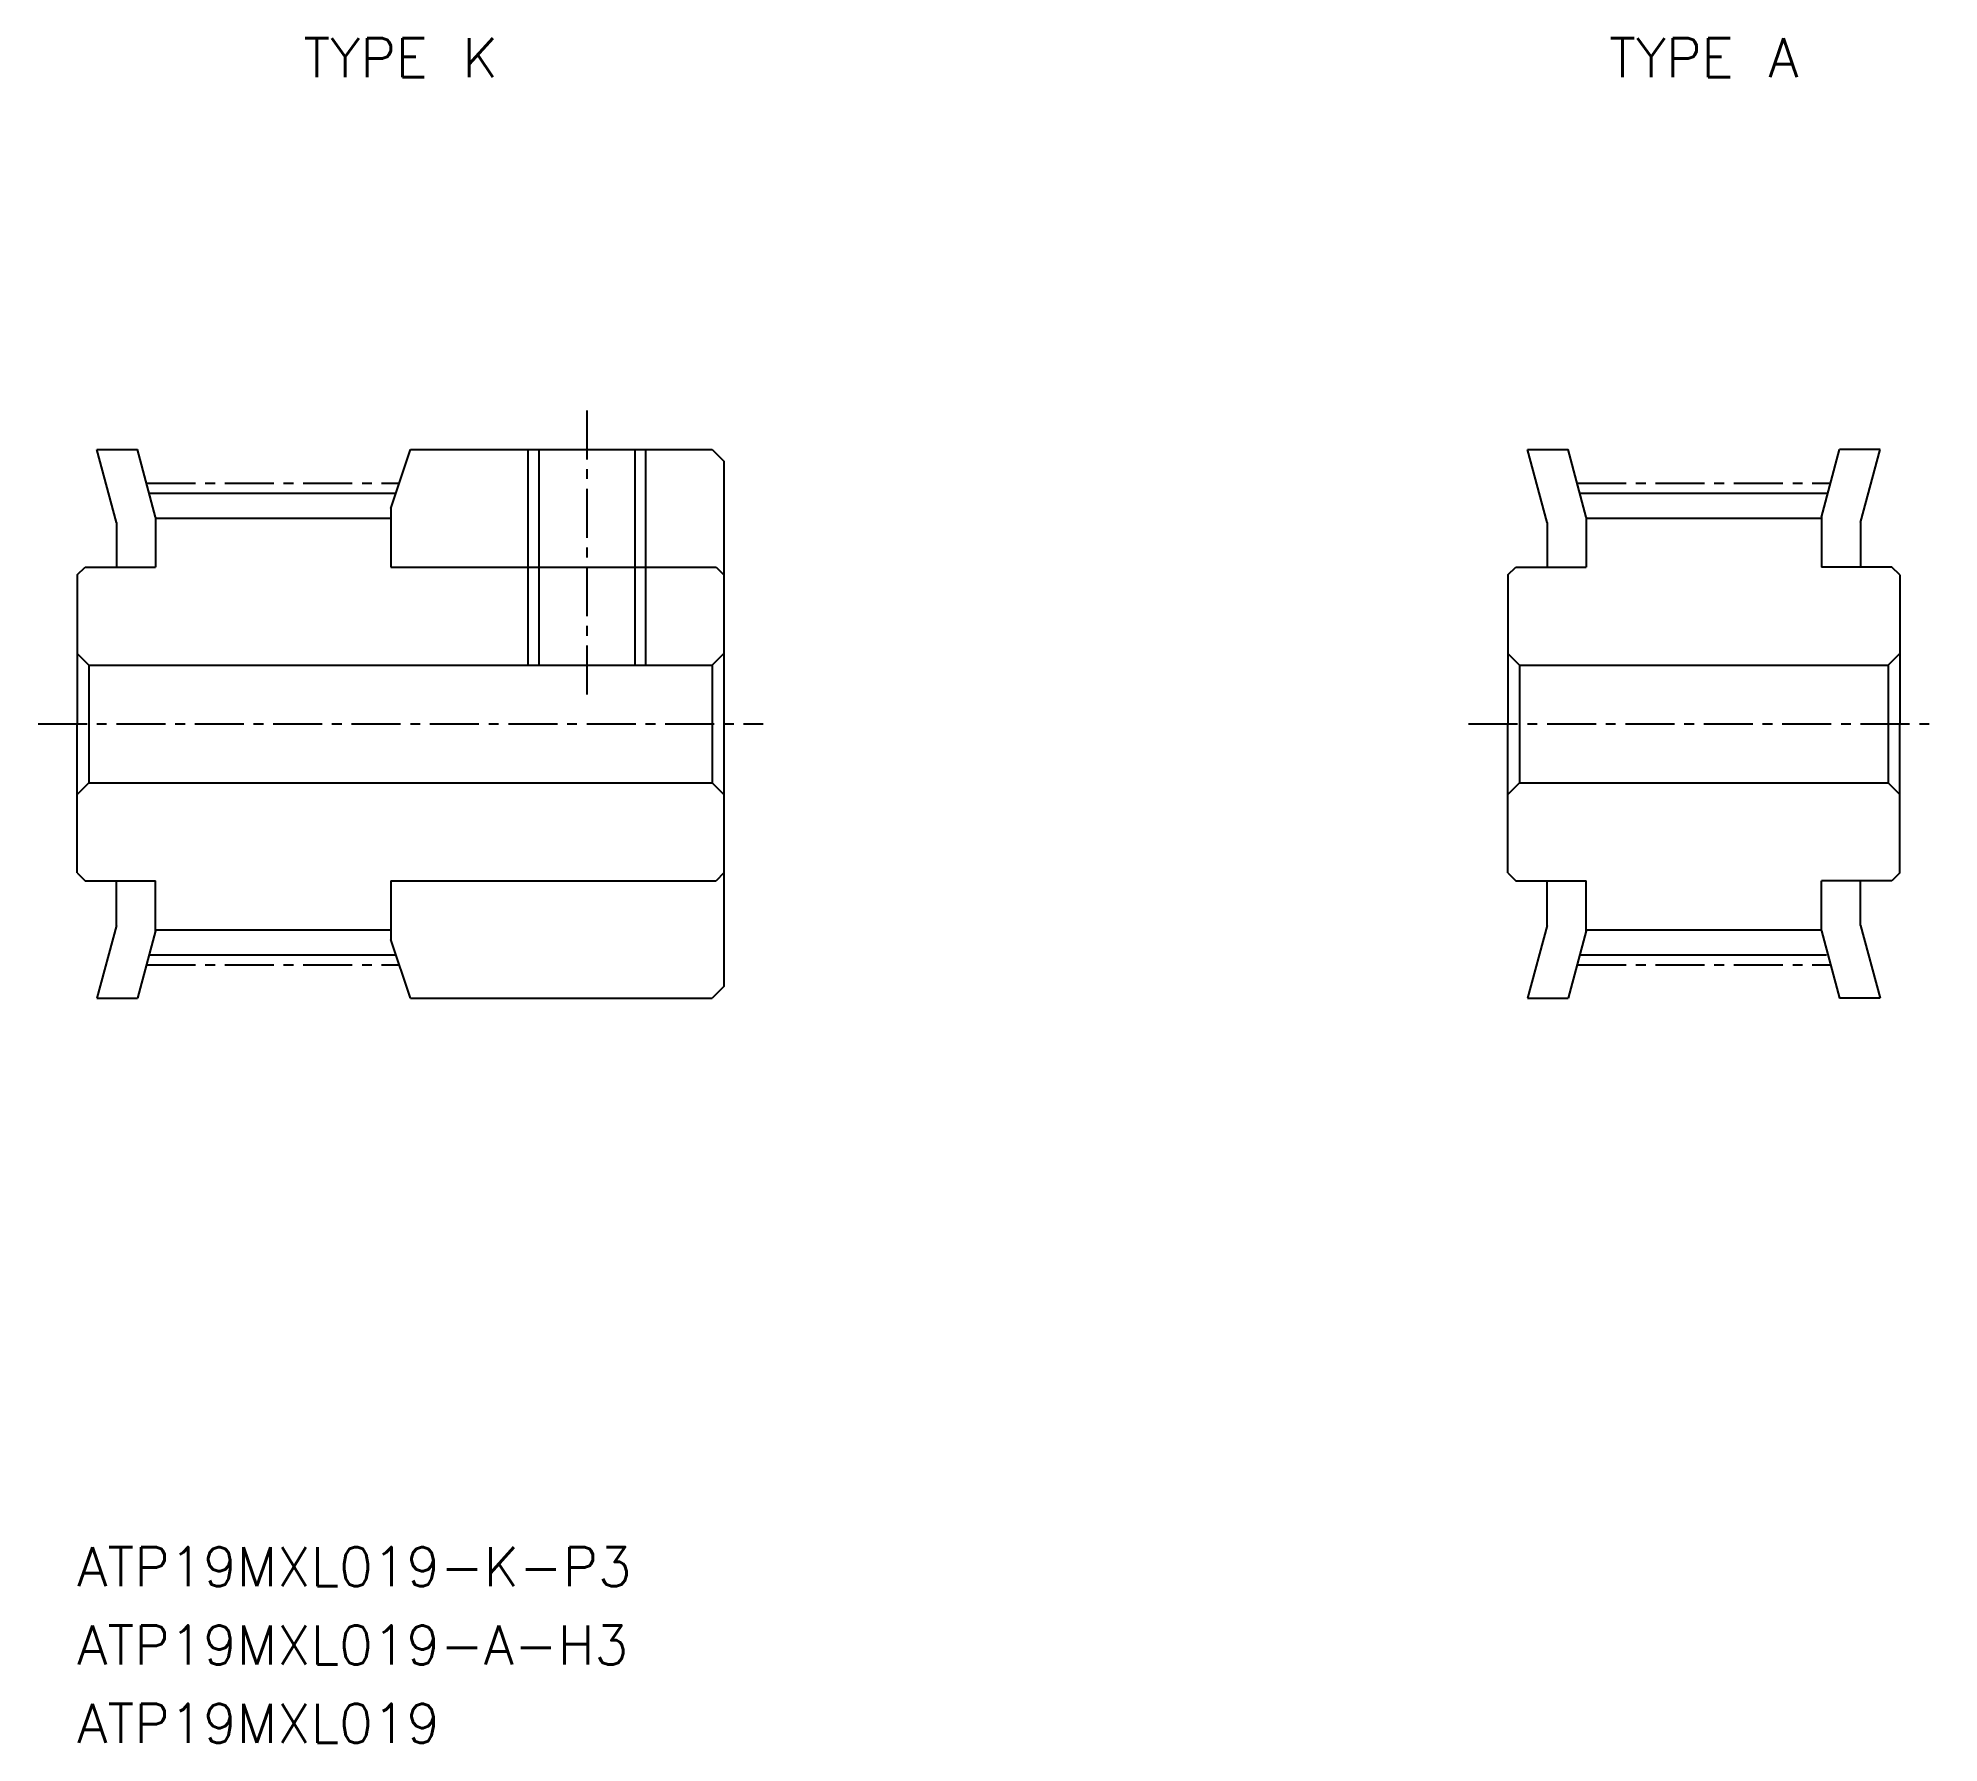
# Model space of a CAD drawing. Extents: x -243.8 to -195.3, y -13.4 to 30.1.
import ezdxf
from ezdxf.enums import TextEntityAlignment as Align

# ---------------------------------------------------------------- set-up
doc = ezdxf.new("R2010")
doc.units = 0
doc.linetypes.add('CENTER', pattern=[2, 1.25, -0.25, 0.25, -0.25])
doc.linetypes.add('DASHED', pattern=[19.05, 12.7, -6.35])
doc.layers.get('0').update_dxf_attribs({"linetype": 'CONTINUOUS'})
doc.layers.add('CENTER', color=1, linetype='CENTER')
doc.styles.add('MISUMI', font='txt.shx')

msp = doc.modelspace()

# ---------------------------------------------------------------- linework, layer by layer
at = {"color": 7, "linetype": 'CONTINUOUS'}
for p, q in [((-241.762, 17.744), (-242.26, 19.601)), ((-242.26, 19.601), (-241.224, 19.601)), ((-240.762, 17.876), (-241.224, 19.601)), ((-234.762, 18.101), (-234.262, 19.601)), ((-234.262, 19.601), (-226.562, 19.601)), ((-226.562, 19.601), (-226.262, 19.301)), ((-205.262, 17.744), (-205.76, 19.601)), ((-205.76, 19.601), (-204.724, 19.601)), ((-204.262, 17.876), (-204.724, 19.601)), ((-198.262, 17.876), (-197.8, 19.601)), ((-196.765, 19.601), (-197.8, 19.601)), ((-197.262, 17.744), (-196.765, 19.601)), ((-226.262, 19.301), (-226.262, 5.901)), ((-240.927, 18.491), (-234.632, 18.491)), ((-204.427, 18.491), (-198.132, 18.491)), ((-234.762, 18.101), (-234.762, 16.601)), ((-241.762, 17.744), (-241.762, 16.601)), ((-240.762, 17.876), (-240.762, 16.601)), ((-240.762, 17.851), (-234.762, 17.851)), ((-205.262, 17.744), (-205.262, 16.601)), ((-204.262, 17.876), (-204.262, 16.601)), ((-204.262, 17.851), (-198.262, 17.851)), ((-198.262, 17.876), (-198.262, 16.601)), ((-197.262, 17.744), (-197.262, 16.601)), ((-242.762, 16.401), (-242.562, 16.601)), ((-242.562, 16.601), (-240.762, 16.601)), ((-234.762, 16.601), (-226.462, 16.601)), ((-226.462, 16.601), (-226.262, 16.401)), ((-206.262, 16.401), (-206.062, 16.601)), ((-206.062, 16.601), (-204.262, 16.601)), ((-196.462, 16.601), (-198.262, 16.601)), ((-196.262, 16.401), (-196.462, 16.601)), ((-242.762, 16.401), (-242.762, 12.601)), ((-206.262, 16.401), (-206.262, 12.601)), ((-196.262, 16.401), (-196.262, 12.601)), ((-242.762, 14.401), (-242.462, 14.101)), ((-242.462, 14.101), (-226.562, 14.101)), ((-242.462, 14.101), (-242.462, 11.101)), ((-226.262, 14.401), (-226.562, 14.101)), ((-226.562, 14.101), (-226.562, 11.101)), ((-206.262, 14.401), (-205.962, 14.101)), ((-205.962, 14.101), (-196.562, 14.101)), ((-205.962, 14.101), (-205.962, 11.101)), ((-196.262, 14.401), (-196.562, 14.101)), ((-196.562, 14.101), (-196.562, 11.101)), ((-242.762, 14.001), (-242.762, 14.001)), ((-206.262, 14.001), (-206.262, 14.001)), ((-196.262, 14.001), (-196.262, 14.001)), ((-242.762, 12.601), (-242.762, 12.601)), ((-242.762, 8.801), (-242.762, 12.601)), ((-206.262, 12.601), (-206.262, 12.601)), ((-206.262, 8.801), (-206.262, 12.601)), ((-196.262, 12.601), (-196.262, 12.601)), ((-196.262, 8.801), (-196.262, 12.601)), ((-242.762, 10.801), (-242.462, 11.101)), ((-242.462, 11.101), (-226.562, 11.101)), ((-226.262, 10.801), (-226.562, 11.101)), ((-206.262, 10.801), (-205.962, 11.101)), ((-205.962, 11.101), (-196.562, 11.101)), ((-196.262, 10.801), (-196.562, 11.101)), ((-242.762, 8.801), (-242.562, 8.601)), ((-226.262, 8.801), (-226.462, 8.601)), ((-206.262, 8.801), (-206.062, 8.601)), ((-196.262, 8.801), (-196.462, 8.601)), ((-242.562, 8.601), (-240.762, 8.601)), ((-241.762, 7.458), (-241.762, 8.601)), ((-240.762, 7.326), (-240.762, 8.601)), ((-234.762, 8.601), (-226.462, 8.601)), ((-234.762, 8.601), (-234.762, 7.101)), ((-206.062, 8.601), (-204.262, 8.601)), ((-205.262, 7.458), (-205.262, 8.601)), ((-204.262, 7.326), (-204.262, 8.601)), ((-196.462, 8.601), (-198.262, 8.601)), ((-198.262, 7.326), (-198.262, 8.601)), ((-197.262, 7.458), (-197.262, 8.601)), ((-241.762, 7.458), (-242.26, 5.601)), ((-240.762, 7.326), (-241.224, 5.601)), ((-240.762, 7.351), (-234.762, 7.351)), ((-205.262, 7.458), (-205.76, 5.601)), ((-204.262, 7.326), (-204.724, 5.601)), ((-204.262, 7.351), (-198.262, 7.351)), ((-198.262, 7.326), (-197.8, 5.601)), ((-197.262, 7.458), (-196.765, 5.601)), ((-234.262, 5.601), (-234.762, 7.101)), ((-240.927, 6.711), (-234.632, 6.711)), ((-204.427, 6.711), (-198.132, 6.711)), ((-226.262, 5.901), (-226.562, 5.601)), ((-242.26, 5.601), (-241.224, 5.601)), ((-234.262, 5.601), (-226.562, 5.601)), ((-205.76, 5.601), (-204.724, 5.601)), ((-196.765, 5.601), (-197.8, 5.601))]:
    msp.add_line(p, q, dxfattribs=at)
at = {"color": 3, "linetype": 'DASHED'}
for p, q in [((-231.262, 19.601), (-231.262, 14.101)), ((-230.987, 19.601), (-230.987, 14.101)), ((-228.537, 19.601), (-228.537, 14.101)), ((-228.262, 19.601), (-228.262, 14.101))]:
    msp.add_line(p, q, dxfattribs=at)
at = {"layer": 'CENTER', "color": 1, "linetype": 'CENTER'}
for p, q in [((-229.762, 20.601), (-229.762, 13.101)), ((-240.995, 18.746), (-234.547, 18.746)), ((-204.495, 18.746), (-198.047, 18.746)), ((-243.762, 12.601), (-225.262, 12.601)), ((-207.262, 12.601), (-195.262, 12.601)), ((-240.995, 6.456), (-234.547, 6.456)), ((-204.495, 6.456), (-198.047, 6.456))]:
    msp.add_line(p, q, dxfattribs=at)

# ---------------------------------------------------------------- texts
at = {"color": 7, "linetype": 'CONTINUOUS', "style": 'MISUMI'}
for s, p in [('TYPE K', (-234.512, 29.601)), ('TYPE K', (-234.512, 29.601)), ('TYPE A', (-201.262, 29.601))]:
    msp.add_text(s, height=1, dxfattribs=at).set_placement(p, align=Align.MIDDLE_CENTER)
for s, p in [('ATP19MXL019-K-P3', (-242.762, -9.399)), ('ATP19MXL019-A-H3', (-242.762, -11.399)), ('ATP19MXL019', (-242.762, -13.399))]:
    msp.add_text(s, height=1, dxfattribs=at).set_placement(p)

doc.saveas('drawing.dxf')
